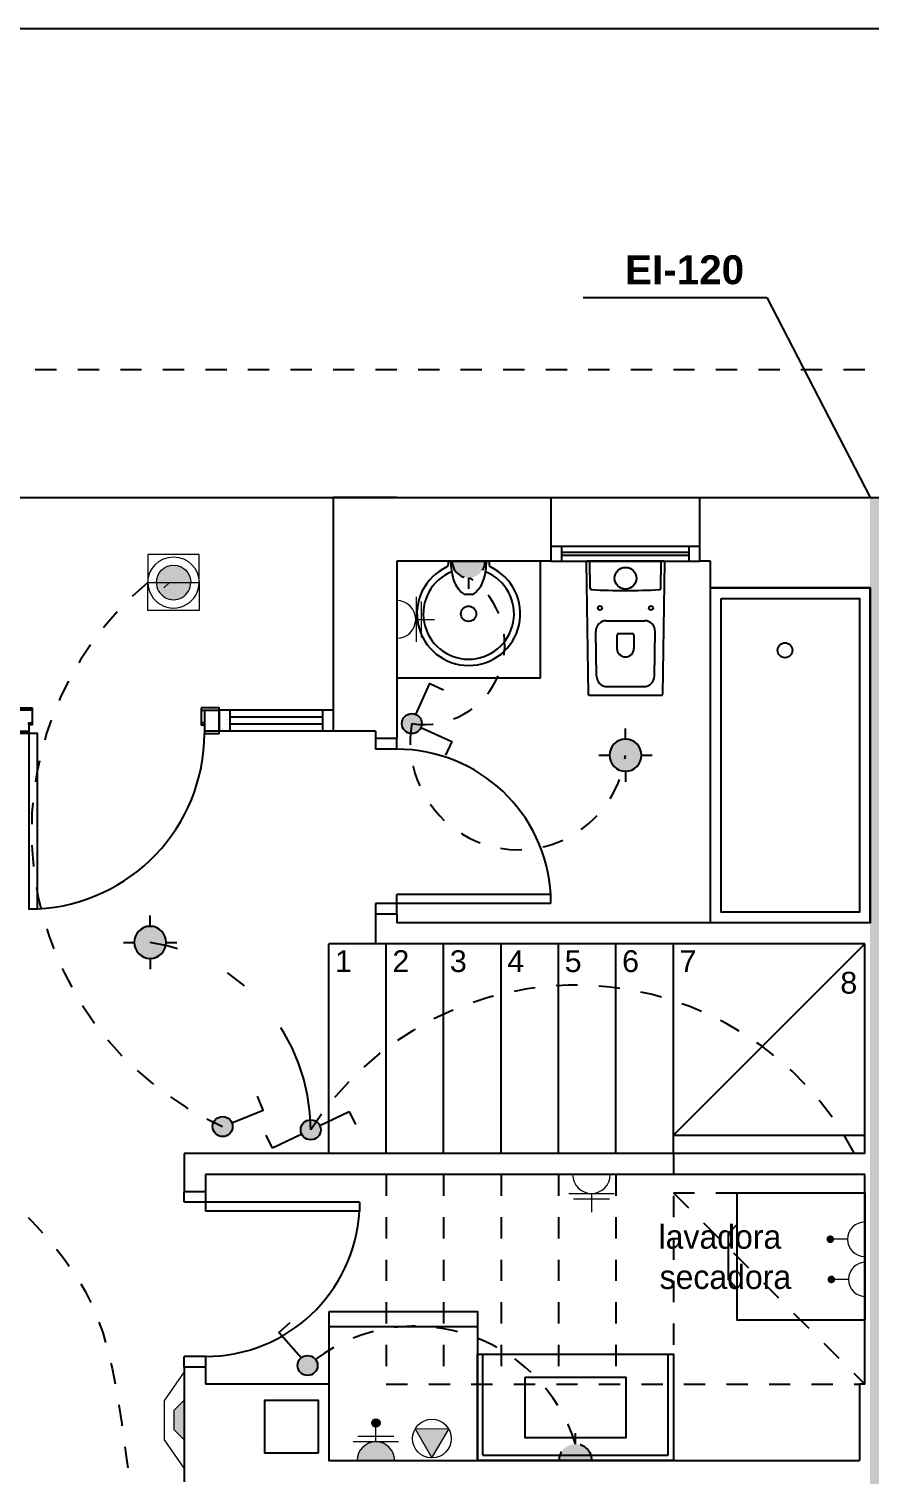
# Model space of a CAD drawing. Header units: millimetres. Extents: x 441156 to 441876, y 4514765 to 4515211.
# Drawn here: x 441405.69 to 441409.64, y 4515148.55 to 4515155.35 of the extents above; entities that cross this region are included whole.
import ezdxf
from ezdxf.enums import TextEntityAlignment as Align

# ---------------------------------------------------------------- set-up
doc = ezdxf.new("R2010")
doc.units = ezdxf.units.MM
for name, pattern in [('CONTINUA', [0]), ('CYPE_RAYAPUNTO', [0.4125, 0.2025, -0.105, 0, -0.105]), ('HIDDEN', [0.375, 0.25, -0.125]), ('RAYITAS', [0.375, 0.25, -0.125])]:
    doc.linetypes.add(name, pattern=pattern)
doc.layers.add('01_cartela', color=6, linetype='Continuous', plot=False)
for name, color, linetype in [('01_eléctrico', 170, 'Continuous'), ('01_mono BAJA', 2, 'Continuous'), ('01_proyección', 4, 'RAYITAS'), ('01_textos', 7, 'Continuous'), ('DIVISION', 5, 'Continuous'), ('INGIN ELECTRICIDAD ALUMBRADO', 120, 'HIDDEN')]:
    doc.layers.add(name, color=color, linetype=linetype)
doc.layers.add('INGIN ELECTRICIDAD FUERZA', color=38, linetype='Continuous', lineweight=5)
doc.styles.add('BERNARDO', font='')
doc.styles.add('NIEVES2', font='sanss___.ttf')
doc.styles.add('NIEVES3', font='swisseb.ttf')
doc.styles.get('BERNARDO').set_extended_font_data('Century Gothic')

# ---------------------------------------------------------------- blocks, each defined once
blk = doc.blocks.new('A$C6A825EFA')
at = {"layer": '01_mono BAJA', "color": 254}
for p, q in [((3.700091630627867, 12.50000028219074, -5.307373365866472e-07), (5.199999736389145, 12.50000028219074, -2.855093802008288e-07)), ((5.499999736377504, 12.50000028219074, -5.307373365866472e-07), (5.199999736330938, 12.50000028219074, -5.307373365866472e-07)), ((5.199999736330938, 12.50000028219074, -5.307373365866472e-07), (5.199999736330938, 11.40000028163195, -5.307373365866472e-07)), ((5.199999736330938, 12.50000028219074, -5.307373365866472e-07), (6.224999736412428, 12.50000028219074, -5.307373365866472e-07)), ((6.224999736412428, 12.20003116503358, -5.307373365866472e-07), (6.224999736412428, 12.50000028219074, -5.307373365866472e-07)), ((6.224999736412428, 12.50000028219074, -5.307373365866472e-07), (6.924999736365862, 12.50000028219074, -5.307373365866472e-07)), ((6.924999736365862, 12.50000028219074, -5.307373365866472e-07), (8.775000105495565, 12.50000028219074, -5.307373365866472e-07)), ((6.924999736365862, 12.20000028423965, -5.307373371898905e-07), (6.924999736365862, 12.50000028219074, -5.307373365866472e-07)), ((6.224999736528844, 12.27000028360635, -5.307373380915808e-07), (6.924999736715108, 12.27000028360635, -5.307373380915808e-07)), ((6.274999736342579, 12.19998057093471, -5.307373371898905e-07), (6.274999736342579, 12.26998057123274, -5.307373371898905e-07)), ((6.874999736493919, 12.20000028423965, -5.307373361474436e-07), (6.874999736493919, 12.27000028360635, -5.307373361474436e-07)), ((5.499999736377504, 12.20003116503358, -5.307373365866472e-07), (5.499999736377504, 11.36568651441485, -5.307373365866472e-07)), ((6.224999736412428, 12.20003116503358, -5.307373365866472e-07), (5.499999736377504, 12.20003116503358, -5.30737336823068e-07)), ((5.740816753445767, 12.19764542968769, -5.307373367048574e-07), (5.741556828934122, 12.18317157564044, -5.307373367048574e-07)), ((5.743498401768566, 12.20003116503358, -5.307373367048574e-07), (5.931501255551293, 12.20003116503358, -5.307373367048574e-07)), ((5.934182903874092, 12.19764542968769, -5.307373367048574e-07), (5.933442828385736, 12.18317157564044, -5.307373367048574e-07)), ((6.174999921000563, 11.65003116521984, -1.43137591287728e-06), (6.174999920884147, 12.20000028330833, -1.42800978568092e-06)), ((6.224999736528844, 12.20000028423965, -5.307373380915808e-07), (6.924999736715108, 12.20000028423965, -5.307373380915808e-07)), ((6.274999736342579, 12.24201721418649, -5.307373380915808e-07), (6.874999736493919, 12.24201721418649, -5.307373370491339e-07)), ((6.274999736342579, 12.22801721375436, -5.307373380915808e-07), (6.874999736493919, 12.22801721375436, -5.307373370491339e-07)), ((6.408967423173664, 12.07314080589316, -5.307373380915808e-07), (6.406919481772235, 12.20011317278266, -5.307373380915808e-07)), ((6.741032050070288, 12.07314080589316, -5.307373380915808e-07), (6.743079991471717, 12.20011317278266, -5.307373380915808e-07)), ((6.974999920930713, 12.20000028330833, -5.307373371898905e-07), (6.924999736365862, 12.20000028423965, -5.307373371898905e-07)), ((6.974999920930713, 12.075000282377, -1.432204767069324e-06), (6.974999920872506, 12.20000028330833, -1.42800978568092e-06)), ((5.852619828659932, 12.04325968677369, -5.307373367048574e-07), (5.822379828659926, 12.04311623400147, -5.307373367048574e-07)), ((7.724999920930713, 12.075000282377, -1.430526779009704e-06), (6.974999920872506, 12.075000282377, -1.430526779009704e-06)), ((7.724999920872506, 10.50000028219074, -1.485061532175663e-06), (7.724999920930713, 12.075000282377, -1.432204767069324e-06)), ((6.48541466822283, 11.92000028423968, -5.307373380915808e-07), (6.664584805021121, 11.92000028423968, -5.307373380915808e-07)), ((6.438646977047853, 11.65919393750374, -5.307373380915808e-07), (6.435421170596243, 11.86919393750372, -5.307373380915808e-07)), ((6.534999736621984, 11.85000028423968, -5.307373380915808e-07), (6.534999736621984, 11.79000028423968, -5.307373380915808e-07)), ((6.544999736621975, 11.86000028423967, -5.307373380915808e-07), (6.604999736621977, 11.86000028423967, -5.307373380915808e-07)), ((6.614999736621968, 11.85000028423968, -5.307373380915808e-07), (6.614999736621968, 11.79000028423968, -5.307373380915808e-07)), ((6.711352496196099, 11.65919393750374, -5.307373380915808e-07), (6.714578302647709, 11.86919393750372, -5.307373380915808e-07)), ((6.174999921000563, 11.65003116521984, -5.307373365866468e-07), (5.499999736377504, 11.65003116615117, -5.30737336823068e-07)), ((6.48864047467444, 11.61000028423967, -5.307373380915808e-07), (6.661358998569511, 11.61000028423967, -5.307373380915808e-07)), ((3.785028458049055, 11.50000731088221, -5.307878056690719e-07), (3.78502919600578, 11.43999773450196, -5.307878056690719e-07)), ((4.579982980096247, 11.50000033155084, -5.307878056375318e-07), (4.579983717994764, 11.44000751152635, -5.307878056375318e-07)), ((5.19999973627273, 11.50002604629844, -5.307373365866438e-07), (4.665011701988988, 11.50001337938011, -5.307878062162158e-07)), ((4.665011701756157, 11.50001214910299, -5.307878056375318e-07), (4.665012931567617, 11.40001214947551, -5.307878056375318e-07)), ((4.715012931497768, 11.50001513585448, -5.307373365866438e-07), (4.715014161367435, 11.40001513622701, -5.307373365866438e-07)), ((5.149999735294841, 11.50001526158303, -5.30670032201172e-07), (5.150000965106301, 11.40001526102424, -5.30670032201172e-07)), ((3.770017350791022, 11.43000114057213, -5.307878056690719e-07), (3.770017719478346, 11.40000114310533, -5.307878056690719e-07)), ((4.595002990157809, 11.43001128640026, -5.307878056375318e-07), (4.595003358845133, 11.40001128893346, -5.307878056375318e-07)), ((5.150000139314216, 11.46716601960361, -5.306700322012715e-07), (4.71501333557535, 11.46715880557895, -5.307373404521769e-07)), ((5.150000560970511, 11.4328803056851, -5.306700322012715e-07), (4.715013757231645, 11.43287309166044, -5.307373404521769e-07)), ((5.19999973627273, 11.40002446901053, -5.306769137598011e-07), (4.665012931509409, 11.40001813601702, -5.307779806077676e-07)), ((5.399999736342579, 11.40000028163195, -5.307373365866472e-07), (5.199999736330938, 11.40000028163195, -5.307373365866472e-07)), ((5.399999736342579, 11.40000028163195, -5.307373365866472e-07), (5.399999736342579, 11.36568651441485, -5.307373365866472e-07)), ((5.499999736319296, 11.36568651441485, -5.307036906292077e-07), (5.399999736284371, 11.36568651441485, -5.307036906292077e-07)), ((5.399999753330913, 11.36568653192387, -5.307541523515855e-07), (5.399999753334544, 11.31568653192392, -5.307541523515855e-07)), ((5.499999753334112, 11.31568653193209, -5.307541523515855e-07), (5.499999753330027, 11.3656865319321, -5.307541523515855e-07)), ((5.499999753334112, 11.31568653193209, -5.307541523515855e-07), (5.399999753334544, 11.31568653192392, -5.307541523515855e-07)), ((5.499999753396992, 10.54068653193188, -5.307877983090265e-07), (5.49999975338952, 10.63211510336053, -5.307877983090265e-07)), ((6.223815112075307, 10.63211510341923, -5.307877983090265e-07), (5.49999975338952, 10.63211510336008, -5.307877983090265e-07)), ((6.223815112078693, 10.59068653199122, -5.307877983090265e-07), (6.223815112075307, 10.63211510341923, -5.307877983090265e-07)), ((6.223815112078693, 10.59068653199122, -5.307877983090265e-07), (5.399999753393338, 10.59068653192389, -5.307877983090265e-07)), ((5.399999753393338, 10.59068653192389, -5.307877983090265e-07), (5.399999753397424, 10.54068653192371, -5.307877983090265e-07)), ((5.399999736342579, 10.54068651422858, -5.307373365866472e-07), (5.399999736342579, 10.40000028163195, -5.307373365866472e-07)), ((5.499999736493919, 10.54068651329726, -5.307373365866472e-07), (5.399999736342579, 10.54068651422858, -5.307373365866472e-07)), ((5.499999736377504, 10.54068651329726, -5.307373365866472e-07), (5.499999736377504, 10.50000028219074, -5.307373365866472e-07)), ((7.724999920872506, 10.50000028219074, -5.307373365866472e-07), (5.499999736377504, 10.50000028219074, -5.307373365866472e-07)), ((5.179999736312311, 9.415000282227993, -5.307373365866472e-07), (5.179999736312311, 10.40000028163195, -5.307373365866472e-07)), ((5.399999736342579, 10.40000028163195, -5.307373365866472e-07), (5.179999736312311, 10.40000028163195, -5.307373365866472e-07)), ((7.699999736330938, 10.40000028163195, -5.307373365866472e-07), (5.399999736342579, 10.40000028163195, -5.307373365866472e-07)), ((5.449999736330938, 9.415000282227993, -5.307373365866472e-07), (5.449999736330938, 10.40000028163195, -5.307373365866472e-07)), ((5.719999736407772, 9.415000282227993, -5.307373365866472e-07), (5.719999736349564, 10.40000028163195, -5.307373365866472e-07)), ((5.98999973636819, 9.415000282227993, -5.307373365866472e-07), (5.98999973636819, 10.40000028163195, -5.307373365866472e-07)), ((6.259999736328609, 9.415000282227993, -5.307373365866472e-07), (6.259999736328609, 10.40000028163195, -5.307373365866472e-07)), ((6.529999736347236, 9.415000282227993, -5.307373365866472e-07), (6.529999736347236, 10.40000028163195, -5.307373365866472e-07)), ((6.799999736365862, 9.415000282227993, -5.307373365866472e-07), (6.799999736365862, 10.40000028163195, -5.307373365866472e-07)), ((6.799999736365862, 9.50000028219074, -5.307373365866472e-07), (7.699999736330938, 10.40000028163195, -5.307373365866472e-07)), ((7.699999736330938, 9.415000282227993, -5.307373365866472e-07), (7.699999736330938, 10.40000028163195, -5.307373365866472e-07)), ((6.799999736365862, 9.500000281259418, -5.307373365866472e-07), (7.69999973627273, 9.50000028219074, -5.307373365866472e-07)), ((4.499999736493919, 9.415001093409956, -8.872092962881288e-07), (4.499999736493919, 9.235000281594694, -8.872092962881288e-07)), ((7.699999736330938, 9.415000282227993, -8.872092955617676e-07), (4.499999736319296, 9.415000282227993, -8.872092955617676e-07)), ((4.499999736319296, 9.415000282227993, -8.872092955617676e-07), (4.499999736261088, 9.235000281594694, -8.872092955617676e-07)), ((4.599999736470636, 9.315001092851162, -8.872092955617676e-07), (4.599999736412428, 9.235000280663371, -8.872092955617676e-07)), ((7.699999736330938, 9.3150002816692, -8.872092955617676e-07), (4.599999736354221, 9.3150002816692, -8.872092955617676e-07)), ((4.599999736354221, 9.3150002816692, -8.872092955617676e-07), (4.599999736354221, 9.235000280663371, -8.872092955617676e-07)), ((7.699999736330938, 8.330000282265246, -5.307373365866472e-07), (7.699999736330938, 9.315000282600522, -5.307373365866472e-07)), ((4.599999736703467, 9.235000280663371, -7.089901432282964e-07), (4.49999973672675, 9.235000281594694, -7.089901432282964e-07)), ((4.499999736955495, 9.185000281594512, -7.089564972708095e-07), (4.49999973695958, 9.235000281594694, -7.089564972708095e-07)), ((5.32381509564085, 9.18500028152719, -7.089564972708095e-07), (4.499999736955495, 9.185000281594512, -7.089564972708095e-07)), ((4.599999736959148, 9.235000281586522, -7.089564972708095e-07), (4.599999736951677, 9.143571710157872, -7.089564972708095e-07)), ((5.32381509564085, 9.18500028152719, -7.089564972708095e-07), (5.323815095637464, 9.143571710099176, -7.089564972708095e-07)), ((5.323815095637464, 9.143571710099176, -7.089564972708095e-07), (4.599999736951677, 9.143571710158326, -7.089564972708095e-07)), ((5.879999760363717, 8.599997819401324, -5.30838260041923e-07), (5.179999761108775, 8.599997819401324, -5.30838260041923e-07)), ((4.49999973689307, 8.410000281594534, -7.089228513133685e-07), (4.499999736896701, 8.460000281594489, -7.089228513133685e-07)), ((4.599999736896269, 8.460000281586318, -7.089228513133685e-07), (4.499999736896701, 8.460000281594489, -7.089228513133685e-07)), ((4.599999736896269, 8.460000281586318, -7.089228513133685e-07), (4.599999736892183, 8.410000281586306, -7.089228513133685e-07)), ((5.904838247282896, 7.994999471120536, -5.306868748642678e-07), (5.904838247282896, 8.469999470748007, -5.306868748642678e-07)), ((6.774999780987855, 7.994999472051859, -5.307373365866472e-07), (6.774999781046063, 8.46999947167933, -5.307373365866472e-07)), ((4.499999736843165, 8.41000028140843, -8.57244048858277e-07), (4.499999736202881, 7.869999472983181, -4.787425613476374e-07)), ((4.599999736761674, 8.41000028140843, -7.08956497270857e-07), (4.499999736668542, 8.41000028140843, -7.08956497270857e-07)), ((4.599999736354221, 8.41000028140843, -8.872092955617676e-07), (4.599999736354221, 8.330000282265246, -8.872092955617676e-07)), ((5.179838197305799, 8.330000282265246, -5.307373365866472e-07), (4.599999736354221, 8.330000282265246, -5.307373365866472e-07)), ((5.179999736312311, 8.330000282265246, -5.307373365866472e-07), (5.179999736312311, 7.96999947167933, -5.307373365866472e-07)), ((7.699999736330938, 8.330000282265246, -5.307373365866472e-07), (7.674999595154077, 8.330000282265246, -5.307373365866472e-07)), ((7.699999736330938, 8.330000282265246, -5.307373365866472e-07), (7.674999595154077, 8.330000282265246, -5.307373365866472e-07)), ((7.674999595154077, 8.330000282265246, -5.307373365866472e-07), (7.674999595154077, 7.96999947167933, -5.307373365866472e-07)), ((5.179999736312311, 7.96999947167933, -5.307373365866472e-07), (7.674999595154077, 7.96999947167933, -5.307373365866472e-07)), ((5.904838247282896, 7.994999471120536, -5.306868748642678e-07), (6.774999780987855, 7.994999472051859, -5.307373365866472e-07))]:
    blk.add_line(p, q, dxfattribs=at)
at = {"layer": '01_mono BAJA', "color": 254, "elevation": -5.307373380915808e-07, "flags": 128}
blk.add_lwpolyline([(6.393999736621964, 12.20000028423965, 0.4142135623731034), (6.389999736621945, 12.19600028423969), (6.389999736621945, 12.19500028423965), (6.40001102262741, 11.57430055190281, 0.4363960603840437), (6.403999736621955, 11.57000028423965), (6.745999736621997, 11.57000028423965, 0.4363960603840437), (6.749988450616542, 11.57430055190281), (6.75999973662195, 12.19500028423965), (6.75999973662195, 12.19600028423969, 0.4142135623730953), (6.755999736621987, 12.20000028423965)], format="xyb", close=True, dxfattribs=at)
at = {"layer": '01_mono BAJA', "color": 254}
for points, elevation in [([(6.974976942001376, 12.07500031869859), (7.724999920930713, 12.075000282377), (7.724999920930713, 10.50000028405339), (6.974976941302884, 10.50000028405339)], -1.430526779009704e-06), ([(7.024976941931527, 12.02500031609088), (7.674999920884147, 12.02500028535724), (7.674999920942355, 10.55000028386712), (7.02497694134945, 10.55000028386712)], -1.430526779009704e-06), ([(3.785028335172683, 11.50999055430293), (3.785028458049055, 11.50000731088221), (3.69999973627273, 11.50000626500696), (3.699999613396358, 11.50998950842768)], -5.307373365866472e-07), ([(4.579982857161667, 11.51000033132732), (4.579982979979832, 11.50001708697528), (4.66501170193078, 11.50001813285053), (4.665011579054408, 11.51000137720257)], -5.307373365866472e-07), ([(3.785019621078391, 11.43999773543328), (3.785019744071178, 11.430001324974), (3.770017350791022, 11.43000114057213), (3.770017227740027, 11.43999755103141)], -5.307373365866472e-07), ([(4.580000473884866, 11.44000751245767), (4.580000596877653, 11.43001110199839), (4.595002990157809, 11.43001128640026), (4.595002867223229, 11.44000769685954)], -5.307373365866472e-07), ([(3.770010538573842, 11.40000114217401), (3.77001066156663, 11.39001789782196), (3.700008269632235, 11.39001703634858), (3.700008146639448, 11.40000028163195)], -5.307373365866472e-07), ([(3.77001066156663, 11.3900011414662), (3.77002080832608, 10.56500114034861), (3.809844870876987, 10.56500163022429), (3.809834724117536, 11.39000163134187)], -5.307373365866472e-07), ([(4.595010539982468, 11.40001128800213), (4.595010662975255, 11.39002804365009), (4.665013054560404, 11.39002890419215), (4.665012931567617, 11.40001214947551)], -5.307373365866472e-07), ([(7.099999736272736, 9.230000281706424), (7.69999973627273, 9.230000281706452), (7.699999736267614, 8.63000028170643), (7.09999973626762, 8.63000028170643)], -5.307373365866472e-07), ([(5.179999761108775, 8.669997818768024), (5.179999762040097, 7.96999781858176), (5.879999761295039, 7.969997819513083), (5.879999760363717, 8.669997819699347)], -5.307373365866472e-07), ([(5.879838247317821, 8.469999470748007), (6.800000609247945, 8.46999947167933), (6.800000609247945, 7.96999947167933), (5.879838247317821, 7.96999947167933)], -5.307373365866472e-07), ([(6.103779591154307, 8.363114609383047), (6.576059952669311, 8.363114609383047), (6.576059952669311, 8.07688763551414), (6.103779591154307, 8.07688763551414)], -7.759652929790741e-07)]:
    blk.add_lwpolyline(points, close=True, dxfattribs=dict(at, elevation=elevation))
at = {"layer": '01_mono BAJA', "color": 254, "elevation": -5.307373365866472e-07}
for points in [[(4.595009310345631, 11.50001727230847), (4.595010539982468, 11.40001128800213)], [(4.665012931567617, 11.40001214947551), (4.66501170193078, 11.50001813285053)], [(7.099999657531157, 8.780000281694356), (7.059999657543301, 8.820000281706484), (7.059999657640304, 9.040000281706398), (7.099999657652432, 9.08000028169431)]]:
    blk.add_lwpolyline(points, dxfattribs=at)
at = {"layer": '01_mono BAJA', "color": 254}
blk.add_lwpolyline([(5.129838149063289, 8.004999442026019), (4.879838149063289, 8.004999442026019), (4.879838149063289, 8.254999442026019), (5.129838149063289, 8.254999442026019), (5.129838149063289, 8.004999442026019)], close=True, dxfattribs=at)
for centre, radius in [((6.574999736621947, 12.12000028423967, -5.307373380915808e-07), 0.051), ((5.837499828659929, 11.95253116503359, -5.307373367048574e-07), 0.03600000000000007), ((6.454999736622, 11.98000028423968, -5.307373380915808e-07), 0.01), ((6.694799736621945, 11.98000028423968, -5.307373380915808e-07), 0.01), ((7.3249879826908, 11.7813581712544, -1.430594072155681e-06), 0.03499999999999999)]:
    blk.add_circle(centre, radius, dxfattribs=at)
for centre, radius, start, end in [((5.728780294492548, 12.1840170551439, -5.307373367048574e-07), 0.01280447843246638, 300.5290868220514, 356.2140060712333), ((5.743498401768566, 12.19733116503358, -5.307373367048574e-07), 0.002700000000000028, 89.99999999999878, 173.3159463877796), ((6.032899241340356, 12.19702165876993, -5.307373367048574e-07), 0.2794781058962322, 179.3830094869832, 196.8164530130833), ((5.641650415941328, 12.19702165876994, -5.307373367048574e-07), 0.2794781058963293, 343.1835469869183, 0.6169905130118677), ((5.931501255551293, 12.19733116503358, -5.307373367048574e-07), 0.002700000000000032, 6.68405361222699, 89.99999999999919), ((5.946219362827311, 12.1840170551439, -5.307373367048574e-07), 0.01280447843246638, 183.7859939287789, 239.4709131779553), ((5.837499828659929, 11.95253116503359, -5.307373367048574e-07), 0.2430000000000002, 114.8749090207927, 65.12509097920567), ((5.837499828659929, 11.95253116503359, -5.307373367048574e-07), 0.2133000000000005, 112.0656206977175, 68.05639185334007), ((5.902727540700251, 12.15767971434626, -5.307373367048574e-07), 0.1434911203477202, 196.8164530130833, 225.6955673758712), ((5.771822116581561, 12.15767971434625, -5.307373367048574e-07), 0.1434911203476843, 314.3044326241192, 343.1835469869174), ((5.837274828640894, 12.09061820848128, -5.307373367048574e-07), 0.04978251303331883, 225.6955673758712, 252.5903534419487), ((5.83727482864089, 12.09061820848128, -5.307373367048574e-07), 0.04978251303331398, 287.9532429041871, 314.3044326241192), ((6.415966512841379, 12.07325369443618, -5.307373380915808e-07), 0.007, 180.9240453531415, 266.9359312023237), ((6.574999736621947, 15.04421976636974, -5.307373380915808e-07), 2.982219482130089, 266.9359312023237, 273.0640687976763), ((6.734032960402573, 12.07325369443618, -5.307373380915808e-07), 0.007, 273.0640687976763, 359.0759546468585), ((6.48541466822283, 11.87000028423967, -5.307373380915808e-07), 0.05, 90, 180.9240453531415), ((6.664584805021121, 11.87000028423967, -5.307373380915808e-07), 0.05, 359.0759546468585, 90), ((6.544999736621975, 11.85000028423968, -5.307373380915808e-07), 0.01, 90, 180), ((6.604999736621977, 11.85000028423968, -5.307373380915808e-07), 0.01, 0, 90), ((6.574999736621947, 11.79000028423968, -5.307373380915808e-07), 0.04, 180, 0), ((6.48864047467444, 11.66000028423969, -5.307373380915808e-07), 0.05, 180.9240453531415, 270), ((6.661358998569511, 11.66000028423969, -5.307373380915808e-07), 0.05, 270, 359.0759546468585), ((3.768222481652629, 11.39074177201837, -5.307373365866472e-07), 0.8267884893585035, 272.8856179366376, 359.9505391789831), ((5.499999753392906, 10.59068653193206, -5.307877983090265e-07), 0.725, 3.275828964436444, 90.00000000464617), ((4.599999736955063, 9.18500028158634, -7.089564972708095e-07), 0.725, 269.9999999953536, 356.7241710355636)]:
    blk.add_arc(centre, radius, start, end, dxfattribs=at)
at = {"layer": '01_proyección', "color": 120, "ltscale": 0.25}
for p, q in [((6.799999736365862, 9.415000282227993, -5.307373365866472e-07), (6.799999736307655, 8.330000282265246, -5.307373365866472e-07)), ((5.449999736330938, 9.3150002816692, -5.307373365866472e-07), (5.449999736330938, 8.330000282265246, -5.307373365866472e-07)), ((5.719999736349564, 9.3150002816692, -5.307373365866472e-07), (5.719999736291356, 8.330000282265246, -5.307373365866472e-07)), ((5.989999736309983, 9.3150002816692, -5.307373365866472e-07), (5.989999736309983, 8.330000282265246, -5.307373365866472e-07)), ((6.259999736328609, 9.3150002816692, -5.307373365866472e-07), (6.259999736328609, 8.330000282265246, -5.307373365866472e-07)), ((6.529999736347236, 9.3150002816692, -5.307373365866472e-07), (6.529999736347236, 8.330000282265246, -5.307373365866472e-07)), ((6.799999736307655, 9.230000282637775, -5.307373365866472e-07), (7.699999736330938, 9.230000281706452, -5.307373365866472e-07)), ((6.799999736307655, 9.230000281706452, -5.307373365866472e-07), (7.699999736330938, 8.330000282265246, -5.307373365866472e-07)), ((5.449999736330938, 8.330000282265246, -5.307373365866472e-07), (7.674999595154077, 8.330000282265246, -5.307373365866472e-07))]:
    blk.add_line(p, q, dxfattribs=at)
at = {"layer": '01_proyección', "color": 120, "ltscale": 0.25, "elevation": -5.307373365866472e-07}
blk.add_lwpolyline([(15.69999936700333, 7.405000281520188), (16.29999973619124, 7.405000281520188), (16.29999973619124, 13.10000028181821), (-0.6000002636574209, 13.10000028181821), (-0.6000002636574209, 7.405000281520188), (-2.636807039380074e-07, 7.405000281520188)], dxfattribs=at)
at = {"layer": '01_mono BAJA', "color": 254, "style": 'NIEVES2'}
for s, p in [('1', (5.248902099963743, 10.26781928259879, -5.307373365866472e-07)), ('2', (5.518902100040577, 10.26781928259879, -5.307373365866472e-07)), ('3', (5.788902100059204, 10.26781928259879, -5.307373365866472e-07)), ('4', (6.058902100019623, 10.26781928259879, -5.307373365866472e-07)), ('5', (6.328902100038249, 10.26781928259879, -5.307373365866472e-07)), ('6', (6.598902100056875, 10.26781928259879, -5.307373365866472e-07)), ('7', (6.868902100075502, 10.26781928259879, -5.307373365866472e-07)), ('8', (7.624883061158471, 10.16641275119036, -5.307373365866472e-07))]:
    blk.add_text(s, height=0.1025611646689943, dxfattribs=at).set_placement(p, align=Align.CENTER)
blk = doc.blocks.new('BOMBA_DE_CIRCULACION_PARA_RETORNO_DE_A_C_S_')
at = {"layer": 'INGIN ELECTRICIDAD FUERZA'}
blk.add_lwpolyline([(0.065, 0), (-0.0325, 0.05629), (-0.0325, -0.05629), (0.065, 0)], close=True, dxfattribs=at)
blk.add_circle((0, 0), 0.065, dxfattribs=at)
blk = doc.blocks.new('Tabla de simbolos_Salida para lampara incandescente_ vapor de mercurio o similar_ empotrada en techo')
at = {"layer": '01_eléctrico'}
h = blk.add_hatch(color=170, dxfattribs=at)
edge = h.paths.add_edge_path()
edge.add_arc((0, 0), 0.0825, 0, 360)
at = {"layer": '01_eléctrico', "color": 170}
for p, q in [((0, 0.0825), (0, 0.1375)), ((-0.1375, 0), (-0.0825, 0)), ((0.0825, 0), (0.1375, 0)), ((0, -0.0825), (0, -0.1375))]:
    blk.add_line(p, q, dxfattribs=at)
blk.add_circle((0, 0), 0.0825, dxfattribs=at)
blk = doc.blocks.new('PUNTO LUZ ESTANCO')
at = {"layer": 'INGIN ELECTRICIDAD ALUMBRADO', "linetype": 'CONTINUA', "lineweight": 13}
h = blk.add_hatch(color=170, dxfattribs=at)
h.dxf.hatch_style = 1
h.paths.add_polyline_path([(53.50630562564176, -2.732253006426607), (53.67235039588125, -2.732253006426607, 1)])
h = blk.add_hatch(dxfattribs=at)
h.set_pattern_fill('ANSI31', color=256)
h.set_pattern_definition([(45, (0, 0), (-0.08838834764831843, 0.08838834764831845), [])])
h.paths.add_polyline_path([(53.53630562564176, -2.732253006426607), (53.64235039588125, -2.732253006426607, 1)])
at = {"layer": 'INGIN ELECTRICIDAD ALUMBRADO', "color": 170, "linetype": 'CONTINUA', "lineweight": 13}
blk.add_lwpolyline([(53.46606485859957, -2.597767605446279), (53.71259116292344, -2.597767605446279), (53.71259116292344, -2.732253006426607), (53.46606485859957, -2.732253006426607)], close=True, dxfattribs=at)
for radius in [0.1232631521619325, 0.08302238511974597]:
    blk.add_arc((53.58932801076151, -2.732253006426607), radius, 0, 180, dxfattribs=at)

msp = doc.modelspace()

# ---------------------------------------------------------------- hatches: boundary and pattern name
at = {"layer": '01_eléctrico', "linetype": 'CYPE_RAYAPUNTO', "ltscale": 0.25}
for points in [[(441407.8302742941, 4515152.843559429), (441407.6751772928, 4515152.844055305, 1)], [(441408.3326938937, 4515148.614822099), (441408.1775968925, 4515148.614326223, -1)]]:
    msp.add_hatch(color=170, dxfattribs=at).paths.add_polyline_path(points)
at = {"layer": '01_eléctrico', "linetype": 'CONTINUA', "ltscale": 0.25}
h = msp.add_hatch(color=170, dxfattribs=at)
h.dxf.hatch_style = 1
edge = h.paths.add_edge_path()
edge.add_arc((441407.4854940113, 4515152.080658863), 0.04703331445313395, 386.9165848988486, 746.9165848988486)
at = {"layer": '01_eléctrico'}
h = msp.add_hatch(color=256, dxfattribs=at)
h.dxf.hatch_style = 1
edge = h.paths.add_edge_path()
edge.add_arc((441406.5961180251, 4515150.185379576), 0.04703331445313395, -389.20297937830685, -29.202979378306907, ccw=False)
h = msp.add_hatch(color=256, dxfattribs=at)
edge = h.paths.add_edge_path()
edge.add_arc((441407.0102394919, 4515150.169968836), 0.04703331637793481, 76.68149913078383, 436.6814991307838)
h = msp.add_hatch(color=256, dxfattribs=at)
h.dxf.hatch_style = 1
edge = h.paths.add_edge_path()
edge.add_arc((441406.9954689388, 4515149.061714501), 0.04703331445313395, 541.9614974540831, 901.9614974540831)
at = {"layer": 'DIVISION'}
h = msp.add_hatch(color=254, dxfattribs=at)
h.dxf.hatch_style = 1
h.paths.add_polyline_path([(441409.6402402328, 4515143.644175728), (441409.890240048, 4515143.644175728), (441409.890240267, 4515153.144175728), (441409.6402404518, 4515153.144175728)])
at = {"layer": 'INGIN ELECTRICIDAD FUERZA'}
h = msp.add_hatch(color=256, dxfattribs=at)
edge = h.paths.add_edge_path()
edge.add_arc((441409.4532401491, 4515149.655577096), 0.018, 185.2589695960689, 545.2589695960689, ccw=False)
h = msp.add_hatch(color=256, dxfattribs=at)
edge = h.paths.add_edge_path()
edge.add_arc((441409.4581877636, 4515149.466340024), 0.018, 185.2589695960689, 545.2589695960689, ccw=False)
msp.add_hatch(color=256, dxfattribs=at).paths.add_polyline_path([(441406.4152401749, 4515148.712632396), (441406.3687927973, 4515148.759079772), (441406.3687927973, 4515148.851974525), (441406.4152401749, 4515148.8984219)])
h = msp.add_hatch(color=256, dxfattribs=at)
edge = h.paths.add_edge_path()
edge.add_arc((441407.3164855411, 4515148.791175729), 0.01966666658527126, 0, 360)
h = msp.add_hatch(color=256, dxfattribs=at)
edge = h.paths.add_edge_path()
edge.add_line((441407.3164855411, 4515148.614175729), (441407.4049855417, 4515148.614175729))
edge.add_arc((441407.3164855411, 4515148.614175729), 0.08849999963372066, 0, 180)
edge.add_line((441407.2279855415, 4515148.614175729), (441407.3164855411, 4515148.614175729))
h = msp.add_hatch(color=256, dxfattribs=at)
h.dxf.hatch_style = 1
h.paths.add_polyline_path([(441407.5792959241, 4515148.626726055), (441407.6591972291, 4515148.762792894), (441407.5014127243, 4515148.763958013)])

# ---------------------------------------------------------------- linework, layer by layer
at = {"layer": '01_cartela', "color": 3}
msp.add_lwpolyline([(441397.9221873036, 4515155.347508717), (441397.9221873036, 4515133.812484705), (441428.5601753638, 4515133.812484705), (441428.5601753638, 4515155.347508717)], close=True, dxfattribs=at)
at = {"layer": '01_eléctrico'}
for p, q in [((441407.8819877682, 4515152.843793381, -5.307373367048574e-07), (441407.6234927661, 4515152.84461984, -5.307373367048574e-07)), ((441407.8819877682, 4515152.843793381, -5.307373367048574e-07), (441407.6234927661, 4515152.84461984, -5.307373367048574e-07)), ((441407.052613422, 4515150.190379197), (441407.1905641124, 4515150.256826252)), ((441407.1905641124, 4515150.256826252), (441407.2204993043, 4515150.194677819)), ((441406.829914869, 4515150.083111421), (441406.7999796771, 4515150.145259853)), ((441406.9678655571, 4515150.149558477), (441406.829914869, 4515150.083111421)), ((441408.3844073678, 4515148.614588147, -5.307373365866472e-07), (441408.1259123657, 4515148.613761688, -5.307373365866472e-07)), ((441408.3844073678, 4515148.614588147, -5.307373365866472e-07), (441408.1259123657, 4515148.613761688, -5.307373365866472e-07))]:
    msp.add_line(p, q, dxfattribs=at)
at = {"layer": '01_eléctrico', "color": 170, "linetype": 'CYPE_RAYAPUNTO', "ltscale": 0.25}
for p, q in [((441407.7524778554, 4515152.766258866, -5.307373367048574e-07), (441407.7523125633, 4515152.714559866, -5.307373367048574e-07)), ((441408.254897455, 4515148.692122662, -5.307373365866472e-07), (441408.2547321629, 4515148.743821662, -5.307373365866472e-07))]:
    msp.add_line(p, q, dxfattribs=at)
at = {"layer": '01_eléctrico', "color": 170, "linetype": 'CONTINUA', "ltscale": 0.25, "elevation": -5.307373365866472e-07}
for points in [[(441407.5047719331, 4515152.123559847), (441407.5698349189, 4515152.268350668), (441407.6341863947, 4515152.239433785)], [(441407.5283949954, 4515152.061380942), (441407.6731858153, 4515151.996317956), (441407.644268932, 4515151.93196648)]]:
    msp.add_lwpolyline(points, dxfattribs=at)
at = {"layer": '01_eléctrico'}
msp.add_lwpolyline([(441406.6397539392, 4515150.202930637), (441406.7870251472, 4515150.262165464), (441406.7606985566, 4515150.327619335)], dxfattribs=at)
at = {"layer": '01_eléctrico', "elevation": -8.8720928914654e-07}
msp.add_lwpolyline([(441406.964706746, 4515149.097292868), (441406.860884348, 4515149.217369857), (441406.9142518985, 4515149.263513146)], dxfattribs=at)
at = {"layer": '01_eléctrico', "color": 170, "linetype": 'CONTINUA', "ltscale": 0.25}
msp.add_circle((441407.4854940113, 4515152.080658863, -5.307373365866472e-07), 0.0470333144531242, dxfattribs=at)
at = {"layer": '01_eléctrico'}
for centre, radius in [((441406.5961180251, 4515150.185379576), 0.0470333144531242), ((441407.0102394919, 4515150.169968836), 0.04703331637793481), ((441406.9954689388, 4515149.061714501, -8.8720928914654e-07), 0.0470333144531242)]:
    msp.add_circle(centre, radius, dxfattribs=at)
at = {"layer": '01_eléctrico', "color": 170, "linetype": 'CYPE_RAYAPUNTO', "ltscale": 0.25}
for centre, radius, start, end in [((441407.7527257939, 4515152.843807367, -5.307373367048574e-07), 0.07754889695713053, 179.8168146546855, 359.8168146546855), ((441407.2201725018, 4515151.574483545, -5.307071251732231e-07), 1.522843993630277, 129.8160004116473, 245.8080166390825), ((441407.5442372397, 4515152.45427182, -5.307373365866472e-07), 0.378202865965204, 261.064527968778, 55.62440995927568), ((441407.9862449357, 4515151.995227433, 3.690521058992995e-07), 0.5079862372541996, 170.3181765818522, 352.8131727783431), ((441408.2561102749, 4515149.369761018), 1.480718257683599, 27.7487227849297, 147.2878547173166), ((441407.5022579341, 4515148.458036009, -8.8720928914654e-07), 0.7882022629558615, 17.27678776337562, 130.0135089461377), ((441408.2551453935, 4515148.61457416, -5.307373365866472e-07), 0.07754889695713053, 0.1831853452963392, 180.1831853452963)]:
    msp.add_arc(centre, radius, start, end, dxfattribs=at)
at = {"layer": '01_eléctrico', "color": 170, "linetype": 'CYPE_RAYAPUNTO', "ltscale": 2.5}
msp.add_arc((441406.1179800836, 4515150.170037182, -5.307373365866472e-07), 0.8922594116283172, 359.9956112095826, 81.15080495790717, dxfattribs=at)
at = {"layer": '01_eléctrico', "color": 170, "linetype": 'CYPE_RAYAPUNTO', "ltscale": 0.25}
msp.add_spline([(441405.5402561353, 4515149.90014175), (441405.9687661155, 4515149.373646357), (441406.2835390886, 4515148.04994548), (441408.027740313, 4515147.22417489)], degree=3, dxfattribs=at)
at = {"layer": 'DIVISION'}
for p, q in [((441408.2914558632, 4515154.084245127, -5.307373365866472e-07), (441409.1545227066, 4515154.084245127, -5.307373365866472e-07)), ((441409.1545227066, 4515154.084245127, -5.307373365866472e-07), (441409.6402403436, 4515153.144175729, -5.307373365866472e-07))]:
    msp.add_line(p, q, dxfattribs=at)
at = {"layer": 'INGIN ELECTRICIDAD FUERZA'}
for p, q in [((441407.5055101744, 4515152.676724727, -5.307373365866472e-07), (441407.5055101744, 4515152.464324728, -5.307373365866472e-07)), ((441407.530290175, 4515152.655484728, -5.307373365866472e-07), (441407.5302901741, 4515152.485564727, -5.307373365866472e-07)), ((441407.5037401745, 4515152.570524728, -5.307373365866472e-07), (441407.5922401741, 4515152.570524727, -5.307373365866472e-07)), ((441408.4365452018, 4515149.86890573, -8.8720928914654e-07), (441408.2241452018, 4515149.86890573, -8.8720928914654e-07)), ((441408.3303452018, 4515149.87067573, -8.8720928914654e-07), (441408.3303452016, 4515149.78217573, -8.8720928914654e-07)), ((441408.4153052017, 4515149.844125729, -8.8720928914654e-07), (441408.2453852017, 4515149.84412573, -8.8720928914654e-07)), ((441409.5342401491, 4515149.655577096, -8.8720928914654e-07), (441409.4532401491, 4515149.655577096, -8.8720928914654e-07)), ((441409.5391877636, 4515149.466340024, -8.8720928914654e-07), (441409.4581877636, 4515149.466340024, -8.8720928914654e-07)), ((441406.4152401749, 4515149.03260321, -8.8720928914654e-07), (441406.3223454217, 4515148.8984219, -8.8720928914654e-07)), ((441406.4152401749, 4515148.578451087, -8.8720928914654e-07), (441406.4152401749, 4515149.03260321, -8.8720928914654e-07)), ((441406.4152401749, 4515148.578451087, -8.8720928914654e-07), (441406.4152401749, 4515149.03260321, -8.8720928914654e-07)), ((441406.3223454217, 4515148.712632396, -8.8720928914654e-07), (441406.3223454217, 4515148.8984219, -8.8720928914654e-07)), ((441406.3687927973, 4515148.851974525, -8.8720928914654e-07), (441406.4152401749, 4515148.8984219, -8.8720928914654e-07)), ((441406.3687927973, 4515148.759079772, -8.8720928914654e-07), (441406.3687927973, 4515148.851974525, -8.8720928914654e-07)), ((441406.4152401749, 4515148.8984219, -8.8720928914654e-07), (441406.4152401749, 4515148.712632396, -8.8720928914654e-07)), ((441406.4152401749, 4515148.8984219, -8.8720928914654e-07), (441406.4152401749, 4515148.712632396, -8.8720928914654e-07)), ((441406.4152401749, 4515148.8984219, -8.8720928914654e-07), (441406.4152401749, 4515148.712632396, -8.8720928914654e-07)), ((441407.3164855411, 4515148.702675729, -8.8720928914654e-07), (441407.3164855411, 4515148.791175729, -8.8720928914654e-07)), ((441406.4152401749, 4515148.578451087, -8.8720928914654e-07), (441406.3223454217, 4515148.712632396, -8.8720928914654e-07)), ((441406.4152401749, 4515148.712632396, -8.8720928914654e-07), (441406.3687927973, 4515148.759079772, -8.8720928914654e-07)), ((441407.2102855418, 4515148.704445729, -8.8720928914654e-07), (441407.4226855414, 4515148.704445729, -8.8720928914654e-07)), ((441407.2315255424, 4515148.72922573, -8.8720928914654e-07), (441407.4014455417, 4515148.72922573, -8.8720928914654e-07)), ((441407.2279855415, 4515148.614175729, -8.8720928914654e-07), (441407.3164855411, 4515148.614175729, -8.8720928914654e-07)), ((441407.3164855411, 4515148.614175729, -8.8720928914654e-07), (441407.4049855417, 4515148.614175729, -8.8720928914654e-07))]:
    msp.add_line(p, q, dxfattribs=at)
msp.add_circle((441407.3164855411, 4515148.791175729, -8.8720928914654e-07), 0.01966666658527126, dxfattribs=at)
for centre, radius, start, end in [((441407.4152401749, 4515152.570524728, -5.307373365866472e-07), 0.08850000000003842, 269.9999998932783, 89.9999998932783), ((441408.3303452019, 4515149.959175729, -8.8720928914654e-07), 0.08850000000003842, 179.9999998932783, 359.9999998932783), ((441409.6152401491, 4515149.655577097, -8.8720928914654e-07), 0.08100000000000002, 90.00000016008258, 270.0000001600825), ((441409.6201877636, 4515149.466340025, -8.8720928914654e-07), 0.08100000000000002, 90.00000016008258, 270.0000001600825), ((441407.3164855411, 4515148.614175729, -8.8720928914654e-07), 0.08849999963372066, 0, 180)]:
    msp.add_arc(centre, radius, start, end, dxfattribs=at)

# ---------------------------------------------------------------- block references
at = {"layer": '01_eléctrico'}
for name, p, xscale, yscale, zscale, rotation in [('PUNTO LUZ ESTANCO', (441458.6148218788, 4515155.408391555, -5.307071251732231e-07), -0.9749999999999999, 0.9749999999999996, 0.9749999999999999, 0.0002818790471437183), ('PUNTO LUZ ESTANCO', (441458.6148480963, 4515150.080498304, -5.307071251732231e-07), 0.9749999999999999, 0.9749999999999999, 0.9749999999999999, 180.0002820034289), ('Tabla de simbolos_Salida para lampara incandescente_ vapor de mercurio o similar_ empotrada en techo', (441408.4902401749, 4515151.931675746, -5.307373365237567e-07), -0.9132104347832198, 0.9132104347832198, 0.9132104347832198, 180), ('Tabla de simbolos_Salida para lampara incandescente_ vapor de mercurio o similar_ empotrada en techo', (441406.2552401748, 4515151.051675728, -5.307373365866472e-07), -0.9132104347832198, 0.9132104347832198, 0.9132104347832198, 180)]:
    msp.add_blockref(name, p, dxfattribs=dict(at, xscale=xscale, yscale=yscale, zscale=zscale, rotation=rotation))
at = {"layer": '01_mono BAJA'}
msp.add_blockref('A$C6A825EFA', (441401.9152404385, 4515140.644175446), dxfattribs=at)
at = {"layer": 'INGIN ELECTRICIDAD FUERZA', "xscale": 1.401570496009268, "yscale": 1.401570496009268, "zscale": 1.401570496009268, "rotation": 269.5769216864521}
msp.add_blockref('BOMBA_DE_CIRCULACION_PARA_RETORNO_DE_A_C_S_', (441407.5799686259, 4515148.717825654, -8.8720928914654e-07), dxfattribs=at)

# ---------------------------------------------------------------- texts
at = {"layer": '01_textos', "color": 5, "ltscale": 0.01, "style": 'NIEVES3'}
msp.add_text('EI-120', height=0.136, dxfattribs=at).set_placement((441409.0482280406, 4515154.146961023, -5.307373365866472e-07), align=Align.RIGHT)
at = {"layer": '01_textos', "linetype": 'ByBlock', "style": 'BERNARDO'}
for s, p in [('lavadora', (441408.6456448812, 4515149.610913033, -8.872091186162834e-07)), ('secadora', (441408.6505924957, 4515149.421675961, -8.872091186162834e-07))]:
    msp.add_text(s, height=0.1125, dxfattribs=at).set_placement(p)

doc.saveas('drawing.dxf')
